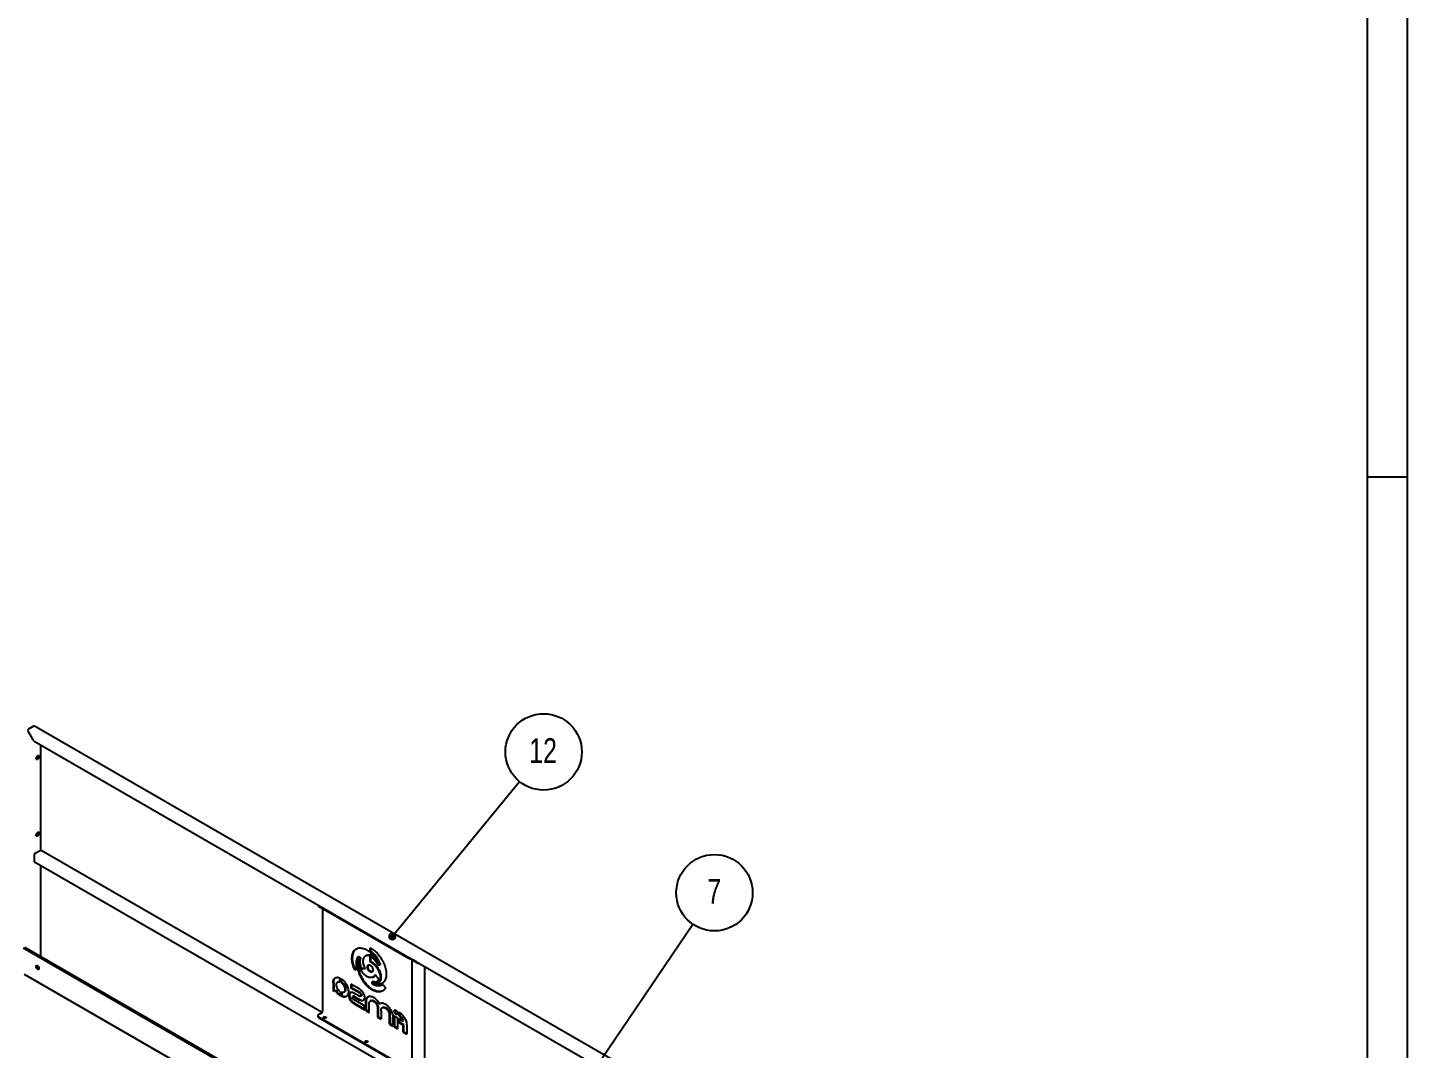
# Model space of a CAD drawing. Header units: millimetres. Extents: x 1293 to 41893, y 1011 to 26911.
# Drawn here: x 36750 to 41893, y 14331 to 18137 of the extents above; entities that cross this region are included whole.
import ezdxf

# ---------------------------------------------------------------- set-up
doc = ezdxf.new("R2010")
doc.units = ezdxf.units.MM
doc.header["$LTSCALE"] = 50
doc.layers.add('CAPA_1', color=7, linetype='Continuous')
doc.layers.add('PASILLOS', color=2, linetype='Continuous')
doc.styles.add('SLDTEXTSTYLE0', font='TXT', dxfattribs={"width": 0.75})
doc.dimstyles.new('SLDDIMSTYLE3', dxfattribs={"dimtxt": 0.18, "dimasz": 30.769231, "dimexe": 0, "dimexo": 0.0625, "dimgap": 0, "dimtad": 0, "dimtih": 1, "dimtoh": 1, "dimdec": 0, "dimrnd": 1e-09, "dimzin": 0, "dimdsep": 46, "dimtxsty": 'Standard', "dimblk1": 'DOT', "dimblk2": 'DOT', "dimsah": 1, "dimcen": 0.09, "dimadec": 0, "dimazin": 0, "dimtfac": 30.769231, "dimtdec": 0, "dimtofl": 0, "dimtmove": 0, "dimatfit": 3, "dimldrblk": 'DOT', "dimfxl": 1, "dimfrac": 2, "dimtolj": 1, "dimtzin": 0, "dimarcsym": 0})

# ---------------------------------------------------------------- blocks, each defined once
blk = doc.blocks.new('SW_NOTE_0_105')
at = {"layer": 'CAPA_1', "color": 0}
blk.add_circle((90.3, 110.2), 142.4, dxfattribs=at)
at = {"layer": 'CAPA_1', "color": 0, "insert": (88.4, 161.4), "char_height": 92.6, "attachment_point": 2, "style": 'SLDTEXTSTYLE0'}
blk.add_mtext('12', dxfattribs=at)
blk = doc.blocks.new('_Dot')
at = {"color": 0, "linetype": 'ByBlock', "lineweight": -2}
blk.add_line((-0.5, 0), (-1, 0), dxfattribs=at)
at = {"color": 0, "linetype": 'ByBlock', "const_width": 0.5}
blk.add_lwpolyline([(-0.25, 0, 1), (0.25, 0, 1)], format="xyb", close=True, dxfattribs=at)
blk = doc.blocks.new('SW_NOTE_0_119')
at = {"layer": 'CAPA_1', "color": 0}
blk.add_circle((80.1, 117.8), 142.4, dxfattribs=at)
at = {"layer": 'CAPA_1', "color": 0, "insert": (79.1, 169), "char_height": 92.6, "attachment_point": 2, "style": 'SLDTEXTSTYLE0'}
blk.add_mtext('7', dxfattribs=at)

msp = doc.modelspace()

# ---------------------------------------------------------------- linework, layer by layer
at = {"layer": 'CAPA_1'}
for p, q in [((41892.9505051, 1010.8173311), (41892.9505051, 26910.8173311)), ((41742.9505051, 26760.8173311), (41742.9505051, 1160.8173311)), ((41892.9505051, 16460.8173311), (41742.9505051, 16460.8173311))]:
    msp.add_line(p, q, dxfattribs=at)
at = {"layer": 'PASILLOS', "linetype": 'Continuous', "lineweight": 25}
for p, q in [((36772.1048098, 15532.2798945), (36753.7850873, 15521.7041438)), ((39661.0045356, 13866.6148123), (36775.1525621, 15532.5816956)), ((36753.7301373, 15521.6720174), (36751.6298258, 15520.4595334)), ((36751.6298258, 15512.9938931), (36769.9495483, 15481.2632031)), ((36774.2605666, 15476.7124652), (39613.0660769, 13837.9049271)), ((36798.6757937, 15069.457721), (36798.6757937, 15462.6178546)), ((36774.2600712, 15050.832284), (36774.2600712, 15029.6773446)), ((36775.5228419, 15026.8863227), (38180.1929376, 14215.9875369)), ((36778.5705942, 15058.2983287), (36796.8903167, 15068.8740794)), ((37847.3057021, 14464.5434158), (36799.938069, 15069.1758805)), ((36798.6757937, 14672.5377696), (36798.6757937, 15013.5204081)), ((37831.6382706, 14866.3013097), (37831.6382706, 14864.8576924)), ((38171.2732418, 14668.6118118), (37835.2738157, 14862.5801518)), ((38171.2732418, 14665.8225084), (37835.2738157, 14859.7908484)), ((37849.9020679, 14468.8315693), (37849.9020679, 14851.3461381)), ((39629.6244288, 13033.0817175), (36734.976754, 14704.126251)), ((39634.1145569, 13035.6738133), (36739.4668821, 14706.7183467)), ((37983.9647306, 14672.6726735), (37981.5492539, 14671.2782484)), ((38012.6318643, 14677.5418114), (38010.2163876, 14676.1473864)), ((38026.643403, 14693.480876), (38026.643403, 14705.2366667)), ((38026.643403, 14693.480876), (38029.0588798, 14694.8753011)), ((38026.643403, 14653.0108982), (38026.643403, 14671.8346504)), ((38029.0588798, 14694.8753011), (38029.0588798, 14704.0704917)), ((38029.0588798, 14654.4053233), (38029.0588798, 14670.9594751)), ((38181.4552128, 14662.8983726), (38181.4552128, 13874.2762024)), ((38201.5604124, 14649.83421), (38183.2406899, 14660.4099607)), ((38185.3959513, 14661.6541666), (38203.7156738, 14651.0784159)), ((39623.0836911, 12941.1602493), (36737.7521481, 14606.8266944)), ((36785.6002962, 14638.0750688), (36785.6816237, 14639.1274591)), ((37969.1981696, 14623.5024034), (37971.6136464, 14624.8968285)), ((37978.136085, 14624.3015877), (37969.1981696, 14623.5024034)), ((37977.8778995, 14625.4569471), (37971.6136464, 14624.8968285)), ((37978.1328057, 14624.3175487), (37978.136085, 14624.3015877)), ((37994.3665955, 14625.7690942), (37996.7820723, 14627.1635192)), ((37994.3665955, 14625.7690942), (37994.3777235, 14625.753835)), ((37994.3777235, 14625.753835), (37996.7932003, 14627.14826)), ((38008.3653742, 14627.0045417), (37994.3777235, 14625.753835)), ((37996.7820723, 14627.1635192), (37996.7932003, 14627.14826)), ((38007.7977085, 14628.1322289), (37996.7932003, 14627.14826)), ((38026.643403, 14653.0108982), (38029.0588798, 14654.4053233)), ((38060.5405529, 14641.3231711), (38062.9560297, 14642.7175961)), ((38230.2866578, 14243.0063607), (38230.2866578, 14636.1664943)), ((37888.5354601, 14575.3379886), (37888.5354601, 14542.3380207)), ((37890.9509369, 14576.7324137), (37890.9509369, 14543.732899)), ((37908.4549114, 14579.4192552), (37906.0394346, 14578.0248301)), ((37915.3330372, 14577.839344), (37915.3330372, 14592.8064025)), ((37918.8968553, 14575.7819956), (37918.8968553, 14590.749054)), ((37918.8968553, 14575.7819956), (37921.3123321, 14577.1764207)), ((37921.3123321, 14577.1764207), (37921.3123321, 14589.0609672)), ((37987.814716, 14551.0763998), (37954.2774419, 14570.437056)), ((37954.2774419, 14570.437056), (37954.2774419, 14555.5271111)), ((37954.2774419, 14555.5271111), (37956.6929187, 14556.9215362)), ((37987.814716, 14536.1664549), (37954.2774419, 14555.5271111)), ((37956.6929187, 14569.042631), (37956.6929187, 14556.9215362)), ((37990.2301928, 14537.56088), (37956.6929187, 14556.9215362)), ((38037.3787022, 14580.0770343), (38034.9632254, 14578.6826093)), ((38037.4127835, 14596.592769), (38039.8282602, 14597.987194)), ((38044.9214318, 14605.9011789), (38058.9906899, 14588.3991555)), ((38055.0459852, 14573.7767903), (38057.4614619, 14575.1712153)), ((38073.8590756, 14567.4526659), (38075.2044819, 14568.2293524)), ((38075.1771123, 14568.2634), (38084.0886364, 14557.1775487)), ((37896.9120295, 14547.1752832), (37888.5354601, 14542.3380207)), ((37896.9120295, 14547.1752832), (37899.3275063, 14548.5697083)), ((37898.9539745, 14543.8409942), (37901.3694512, 14545.2354193)), ((37915.3330372, 14541.8968093), (37915.3330372, 14526.9297509)), ((37918.8968553, 14539.8394609), (37918.8968553, 14524.8724025)), ((37918.8968553, 14524.8724025), (37921.3123321, 14526.2668275)), ((37921.3123321, 14538.9891051), (37921.3123321, 14526.2668275)), ((37928.1904579, 14539.6539748), (37930.6059347, 14541.0483999)), ((37964.8229517, 14525.0967085), (37962.407475, 14523.7022835)), ((37965.671165, 14538.2890442), (37987.814716, 14525.5058443)), ((37965.671165, 14523.3790994), (37987.814716, 14510.5958994)), ((38005.3423374, 14489.8168084), (37965.671165, 14512.7184888)), ((37968.0866417, 14524.7735244), (37990.2301928, 14511.9903245)), ((37991.078406, 14525.1826602), (37993.4938828, 14526.5770852)), ((38010.507014, 14471.9253592), (38010.507014, 14505.3236357)), ((38012.9224908, 14473.3197842), (38012.9224908, 14506.7180608)), ((38030.3728755, 14509.1476044), (38027.9573988, 14507.7531794)), ((37831.6382706, 14452.5307117), (37831.6382706, 14449.7414082)), ((37847.4865912, 14464.6478409), (37835.2738157, 14457.5975557)), ((37965.671165, 14497.8085439), (38005.3423374, 14474.9068635)), ((37968.0866417, 14499.2029689), (38005.3423374, 14477.6957137)), ((38005.3423374, 14474.9068635), (38005.3423374, 14489.8168084)), ((38010.507014, 14471.9253592), (38012.9224908, 14473.3197842)), ((38010.507014, 14471.9253592), (38023.4187056, 14464.4715983)), ((38012.9224908, 14473.3197842), (38023.4187056, 14467.2604484)), ((38023.4187056, 14464.4715983), (38023.4187056, 14497.8308924)), ((38054.4059339, 14479.9813287), (38054.4059339, 14446.5830521)), ((38056.8214107, 14481.3757537), (38056.8214107, 14447.9774772)), ((38060.861902, 14496.9264675), (38063.2773788, 14498.3208926)), ((38063.2773788, 14498.3208926), (38063.9711883, 14498.8591023)), ((38067.3178701, 14472.5274266), (38067.3178701, 14439.12915)), ((38074.2717955, 14483.8052974), (38071.8563187, 14482.4108723)), ((38098.3050984, 14421.2406039), (38098.3050984, 14454.599898)), ((38100.7205752, 14422.6350289), (38100.7205752, 14455.994323)), ((38134.4578349, 14451.5111843), (38134.4578349, 14466.4211292)), ((38134.4578349, 14451.5111843), (38136.8733117, 14452.9056094)), ((38136.8733117, 14452.9056094), (38136.8733117, 14464.907895)), ((38171.2732418, 14253.4955277), (37835.2738157, 14447.4638677)), ((38171.2732418, 14250.7062243), (37835.2738157, 14444.6745643)), ((38054.4059339, 14446.5830521), (38056.8214107, 14447.9774772)), ((38054.4059339, 14446.5830521), (38067.3178701, 14439.12915)), ((38056.8214107, 14447.9774772), (38067.3178701, 14441.9180002)), ((38098.3050984, 14421.2406039), (38100.7205752, 14422.6350289)), ((38098.3050984, 14421.2406039), (38111.21679, 14413.786843)), ((38100.7205752, 14422.6350289), (38111.21679, 14416.5756931)), ((38111.21679, 14413.786843), (38111.21679, 14447.1851195)), ((38129.2931583, 14443.9066278), (38116.3814667, 14451.3603887)), ((38116.3814667, 14410.8053386), (38116.3814667, 14451.3603887)), ((38116.3814667, 14410.8053386), (38118.7969434, 14412.1997637)), ((38116.3814667, 14410.8053386), (38129.2931583, 14403.3515777)), ((38118.7969434, 14412.1997637), (38118.7969434, 14449.9659636)), ((38118.7969434, 14412.1997637), (38129.2931583, 14406.1404278)), ((38129.2931583, 14403.3515777), (38129.2931583, 14443.9066278)), ((38148.601295, 14432.7602777), (38134.4578349, 14440.9251234)), ((38134.4578349, 14426.0151786), (38134.4578349, 14440.9251234)), ((38134.4578349, 14426.0151786), (38136.8733117, 14427.4096036)), ((38149.9518648, 14417.0706655), (38134.4578349, 14426.0151786)), ((38136.8733117, 14427.4096036), (38136.8733117, 14439.5306984)), ((38152.3673416, 14418.4650905), (38136.8733117, 14427.4096036)), ((38148.601295, 14432.7602777), (38151.0167718, 14434.1547028)), ((38149.9518648, 14417.0706655), (38152.3673416, 14418.4650905)), ((38149.9518648, 14391.4255603), (38149.9518648, 14417.0706655)), ((38152.3673416, 14392.8199854), (38152.3673416, 14418.4650905)), ((38162.8632629, 14417.0720464), (38162.8632629, 14383.9719688)), ((38149.9518648, 14391.4255603), (38152.3673416, 14392.8199854)), ((38149.9518648, 14391.4255603), (38162.8632629, 14383.9719688)), ((38152.3673416, 14392.8199854), (38162.8632629, 14386.7608189))]:
    msp.add_line(p, q, dxfattribs=at)
at = {"layer": 'PASILLOS', "linetype": 'Continuous', "lineweight": 25, "flags": 128}
for points in [[(36782.1177953, 15412.2343472), (36782.2490162, 15413.7033858), (36782.6365431, 15415.2552381), (36783.2622556, 15416.8173413), (36784.0968963, 15418.3166532), (36785.1014381, 15419.6830677), (36786.2289098, 15420.8526926), (36787.4265921, 15421.7708377), (36788.6384828, 15422.3945715), (36789.8079151, 15422.6947289), (36790.8802077, 15422.6572748), (36791.8052213, 15422.2839607), (36792.5397035, 15421.5922422), (36793.0493105, 15420.6144633), (36793.3102138, 15419.3963439), (36793.3102138, 15417.9948419), (36793.0493105, 15416.4754899), (36792.5397035, 15414.9093313), (36791.8052213, 15413.3695977), (36790.8802077, 15411.9282855), (36789.8079151, 15410.6527888), (36788.6384828, 15409.6027484), (36787.4265921, 15408.8272631), (36786.2289098, 15408.3625936), (36785.1014381, 15408.2304673), (36784.0968963, 15408.4370625), (36783.2622556, 15408.9727189), (36782.6365431, 15409.8123898), (36782.2490162, 15410.9168131), (36782.1177953, 15412.2343472)], [(36790.4721841, 15422.7126112), (36790.8940491, 15421.8586693), (36791.1549524, 15420.6405499), (36791.1549524, 15419.2390478), (36790.8940491, 15417.7196959), (36790.384442, 15416.1535372), (36789.6499599, 15414.6138037), (36788.7249462, 15413.1724915), (36787.6526536, 15411.8969948), (36786.4832213, 15410.8469544), (36785.2713307, 15410.071469), (36784.0736483, 15409.6067995), (36782.9461766, 15409.4746733), (36782.8334653, 15409.4805286)], [(36782.1177953, 15126.4450631), (36782.2490162, 15127.9141016), (36782.6365431, 15129.4659539), (36783.2622556, 15131.0280572), (36784.0968963, 15132.5273691), (36785.1014381, 15133.8937835), (36786.2289098, 15135.0634084), (36787.4265921, 15135.9815535), (36788.6384828, 15136.6052873), (36789.8079151, 15136.9054447), (36790.8802077, 15136.8679907), (36791.8052213, 15136.4946765), (36792.5397035, 15135.802958), (36793.0493105, 15134.8251791), (36793.3102138, 15133.6070597), (36793.3102138, 15132.2055577), (36793.0493105, 15130.6862058), (36792.5397035, 15129.1200471), (36791.8052213, 15127.5803136), (36790.8802077, 15126.1390014), (36789.8079151, 15124.8635047), (36788.6384828, 15123.8134643), (36787.4265921, 15123.0379789), (36786.2289098, 15122.5733094), (36785.1014381, 15122.4411832), (36784.0968963, 15122.6477783), (36783.2622556, 15123.1834347), (36782.6365431, 15124.0231056), (36782.2490162, 15125.1275289), (36782.1177953, 15126.4450631)], [(36790.472184, 15136.9233271), (36790.8940491, 15136.0693851), (36791.1549524, 15134.8512657), (36791.1549524, 15133.4497637), (36790.8940491, 15131.9304117), (36790.384442, 15130.3642531), (36789.6499599, 15128.8245195), (36788.7249462, 15127.3832073), (36787.6526536, 15126.1077106), (36786.4832213, 15125.0576702), (36785.2713307, 15124.2821849), (36784.0736483, 15123.8175154), (36782.9461766, 15123.6853891), (36782.8334653, 15123.6912444)], [(37969.1981696, 14623.5024034), (37967.1146784, 14628.2729478), (37965.2468869, 14633.0748412), (37963.6035036, 14637.8856949), (37962.1921908, 14642.6830785), (37961.0195286, 14647.4446244), (37960.0909845, 14652.148132), (37959.4108878, 14656.7716715), (37958.9824094, 14661.2936858), (37958.8075472, 14665.6930911), (37958.8871164, 14669.9493755), (37959.2207459, 14674.042694), (37959.8068803, 14677.9539619), (37960.6427868, 14681.6649429), (37961.724568, 14685.1583347), (37963.04718, 14688.4178496), (37964.6044563, 14691.4282902), (37966.3891361, 14694.1756204), (37968.3928985, 14696.6470309), (37970.6064009, 14698.8309988), (37973.019323, 14700.7173415), (37975.6204147, 14702.2972639), (37978.3975484, 14703.5633998), (37981.3377758, 14704.5098459), (37984.4273883, 14705.1321893), (37987.6519807, 14705.4275284), (37990.9965185, 14705.3944862), (37994.4454077, 14705.0332168), (37997.9825683, 14704.3454045), (38001.5915081, 14703.3342563), (38005.2554008, 14702.0044867), (38008.9571636, 14700.3622955), (38012.6795371, 14698.4153395), (38016.4051659, 14696.1726962), (38020.1166794, 14693.644822), (38023.7967728, 14690.8435028), (38027.4282878, 14687.7817999), (38030.9942927, 14684.4739882), (38034.4781611, 14680.9354902), (38037.8636495, 14677.1828042), (38041.1349732, 14673.2334268), (38044.2768799, 14669.1057718), (38047.2747205, 14664.8190844), (38050.1145177, 14660.393351), (38052.783031, 14655.8492064), (38055.2678186, 14651.2078375), (38057.5572954, 14646.4908846)], [(37971.6136464, 14624.8968285), (37969.5301552, 14629.6673729), (37967.6623637, 14634.4692662), (37966.0189804, 14639.2801199), (37964.6076675, 14644.0775035), (37963.4350053, 14648.8390494), (37962.5064612, 14653.5425571), (37961.8263645, 14658.1660966), (37961.3978862, 14662.6881109), (37961.223024, 14667.0875162), (37961.3025931, 14671.3438005), (37961.6362227, 14675.4371191), (37962.2223571, 14679.3483869), (37963.0582636, 14683.0593679), (37964.1400447, 14686.5527598), (37965.4626568, 14689.8122747), (37967.0199331, 14692.8227152), (37968.8046129, 14695.5700454), (37970.8083753, 14698.0414559), (37973.0218777, 14700.2254238), (37975.4347998, 14702.1117665), (37976.0173998, 14702.5029541)], [(37978.1328057, 14624.3175487), (37977.1366435, 14629.1571197), (37976.3827156, 14633.9226248), (37975.8742129, 14638.5938943), (37975.6132876, 14643.1511576), (37975.601044, 14647.5751264), (37975.837534, 14651.8470767), (37976.3217566, 14655.9489276), (37977.0516624, 14659.8633185), (37978.0241621, 14663.5736821), (37979.2351397, 14667.0643145), (37980.6794699, 14670.3204419)], [(38084.0886364, 14557.1775487), (38082.4546991, 14554.2533113), (38080.5960159, 14551.5965935), (38078.5212529, 14549.219782), (38076.2400836, 14547.1339587), (38073.7631439, 14545.3488486), (38071.1019823, 14543.8727748), (38068.2690065, 14542.7126194), (38065.2774251, 14541.8737915), (38062.1411862, 14541.3602022), (38058.8749124, 14541.1742461), (38055.4938327, 14541.3167901), (38052.0137111, 14541.7871697), (38048.4507735, 14542.5831917), (38044.8216322, 14543.7011448), (38041.1432077, 14545.1358165), (38037.4326505, 14546.8805176), (38033.7072612, 14548.9271137), (38029.984409, 14551.2660625), (38026.2814517, 14553.8864587), (38022.6156541, 14556.776085), (38019.0041079, 14559.9214684), (38015.4636519, 14563.3079438), (38012.0107931, 14566.9197218), (38008.6616306, 14570.7399627), (38005.4317795, 14574.7508548), (38002.3362989, 14578.9336974), (37999.3896215, 14583.2689882), (37996.605486, 14587.736514), (37993.9968733, 14592.3154452), (37991.5759459, 14596.9844328), (37989.3539914, 14601.7217076), (37987.3413695, 14606.5051824), (37985.5474641, 14611.3125544), (37983.980639, 14616.1214093), (37982.6481996, 14620.9093262), (37981.5563583, 14625.6539815), (37980.7102058, 14630.3332535), (37980.1136873, 14634.9253251), (37979.7695839, 14639.4087862), (37979.6795001, 14643.7627326), (37979.8438559, 14647.9668643), (37980.2618849, 14652.0015797), (37980.9316381, 14655.8480671), (37981.8499929, 14659.4883924), (37983.0126674, 14662.9055827), (37984.4142407, 14666.0837055)], [(37980.6794699, 14670.3204419), (37981.2396976, 14671.057893), (37982.0140825, 14671.4735791), (37982.9522603, 14671.5404648), (37983.9932141, 14671.2542001), (37985.0692426, 14670.6334031), (37986.1103633, 14669.7184488), (37987.0488641, 14668.568844), (37987.8237069, 14667.2593563), (37988.3844978, 14665.8751518), (37988.6947642, 14664.5062562), (37988.734327, 14663.2416991), (37988.5006132, 14662.1637247)], [(38044.9214318, 14605.9011789), (38043.8195193, 14603.4565137), (38042.4828946, 14601.2738088), (38040.9223193, 14599.3706379), (38039.1503584, 14597.7623242), (38037.1812786, 14596.4618169), (38035.0309339, 14595.479587), (38032.7166374, 14594.8235428), (38030.2570226, 14594.4989663), (38027.6718929, 14594.508471), (38024.9820621, 14594.8519801), (38022.2091872, 14595.5267281), (38019.3755939, 14596.5272822), (38016.5040964, 14597.8455866), (38013.6178144, 14599.471027), (38010.7399866, 14601.3905164), (38007.8937836, 14603.5886001), (38005.1021212, 14606.0475806), (38002.3874763, 14608.7476594), (37999.7717057, 14611.6670972), (37997.2758699, 14614.7823884), (37994.9200641, 14618.0684505), (37992.7232557, 14621.498826), (37990.7031321, 14625.0458956), (37988.8759583, 14628.6811004), (37987.2564455, 14632.3751717), (37985.8576331, 14636.0983672), (37984.6907835, 14639.8207099), (37983.7652915, 14643.5122296), (37983.0886087, 14647.1432044), (37982.6661832, 14650.6843998), (37982.5014162, 14654.1073042), (37982.5956343, 14657.3843584), (37982.9480789, 14660.4891775), (37983.5559124, 14663.3967632), (37984.4142407, 14666.0837055)], [(37983.9647306, 14672.6726735), (37984.4295593, 14672.8680041), (37985.3677371, 14672.9348899), (37986.4086909, 14672.6486252), (37987.4847194, 14672.0278281), (37988.5258401, 14671.1128739), (37989.4643408, 14669.9632691), (37990.2391837, 14668.6537814), (37990.7999746, 14667.2695769), (37991.110241, 14665.9006812), (37991.1498038, 14664.6361242), (37990.91609, 14663.5581498)], [(37994.3665955, 14625.7690942), (37992.5657637, 14629.2691552), (37990.9863149, 14632.8364681), (37989.6439852, 14636.4354915), (37988.5521483, 14640.0303681), (37987.7216823, 14643.5852818), (37987.1608611, 14647.0648149), (37986.8752723, 14650.4343003), (37986.8677613, 14653.6601678), (37987.1384027, 14656.7102777), (37987.6845003, 14659.5542415), (37988.5006132, 14662.1637247)], [(37996.7820723, 14627.1635192), (37994.9812405, 14630.6635802), (37993.4017917, 14634.2308932), (37992.059462, 14637.8299166), (37990.9676251, 14641.4247932), (37990.137159, 14644.9797069), (37989.5763379, 14648.4592399), (37989.2907491, 14651.8287254), (37989.283238, 14655.0545928), (37989.5538795, 14658.1047027), (37990.0999771, 14660.9486666), (37990.91609, 14663.5581498)], [(38008.3653742, 14627.0045417), (38006.6058664, 14630.662649), (38005.0585573, 14634.3697497), (38003.7359049, 14638.0959963), (38002.6485586, 14641.8113874), (38001.8052729, 14645.4860087), (38001.2128375, 14649.0902744), (38000.8760223, 14652.5951651), (38000.7975391, 14655.9724614), (38000.97802, 14659.1949713), (38001.4160117, 14662.2367491), (38002.1079878, 14665.0733042), (38003.0483769, 14667.6817983), (38004.2296075, 14670.0412293), (38005.6421692, 14672.1326005), (38007.2746886, 14673.9390733), (38009.1140219, 14675.4461033), (38011.1453597, 14676.6415565), (38013.3523469, 14677.515808), (38015.7172141, 14678.0618187), (38018.2209209, 14678.2751926), (38020.8433088, 14678.1542116), (38023.5632639, 14677.6998498), (38026.3588868, 14676.9157655), (38029.2076687, 14675.8082717), (38032.0866729, 14674.3862852), (38034.9727194, 14672.6612551), (38037.8425713, 14670.6470702), (38040.6731225, 14668.3599477), (38043.4415828, 14665.818302), (38046.1256624, 14663.042597), (38048.7037505, 14660.0551811), (38051.15509, 14656.8801072), (38053.459944, 14653.5429391), (38055.5997553, 14650.0705456), (38057.5572954, 14646.4908846)], [(38012.6318643, 14677.5418114), (38013.5608365, 14678.0359816), (38015.7678237, 14678.910233), (38018.1326909, 14679.4562438), (38020.6363977, 14679.6696176), (38023.2587856, 14679.5486366), (38025.9787407, 14679.0942749), (38028.7743635, 14678.3101906), (38031.6231454, 14677.2026967), (38034.5021496, 14675.7807102), (38037.3881961, 14674.0556801), (38040.2580481, 14672.0414953), (38043.0885992, 14669.7543727), (38045.1562555, 14667.8858054)], [(38026.643403, 14705.2366667), (38030.3608316, 14703.3903597), (38034.0873062, 14701.2451842), (38037.8054525, 14698.811142), (38041.4979347, 14696.0995817), (38045.1475366, 14693.1231458), (38048.7372423, 14689.895712), (38052.2503148, 14686.4323279), (38055.6703745, 14682.7491415), (38058.9814757, 14678.8633255), (38062.1681803, 14674.7929973), (38065.2156305, 14670.5571347), (38068.1096176, 14666.1754872), (38070.8366487, 14661.6684842), (38073.3840089, 14657.0571393), (38075.7398214, 14652.3629527), (38077.8931022, 14647.607811), (38079.8338118, 14642.8138847), (38081.5529016, 14638.0035255), (38083.0423565, 14633.1991613), (38084.2952319, 14628.4231924), (38085.3056864, 14623.6978865), (38086.0690088, 14619.0452752), (38086.5816401, 14614.4870511), (38086.8411902, 14610.0444668), (38086.8464488, 14605.7382356), (38086.5973916, 14601.5884352), (38086.0951798, 14597.6144138), (38085.3421548, 14593.8347002), (38084.3418276, 14590.2669172), (38083.0988623, 14586.9276994), (38081.619054, 14583.8326157), (38079.9093024, 14580.996097), (38077.9775791, 14578.4313682), (38075.8328907, 14576.1503875), (38073.4852367, 14574.1637897), (38070.9455629, 14572.4808374), (38068.2257105, 14571.1093772), (38065.3383607, 14570.0558034), (38062.2969757, 14569.3250285), (38059.1157358, 14568.9204594), (38055.8094733, 14568.8439826), (38052.3936037, 14569.0959546), (38048.8840532, 14569.6752007), (38045.2971851, 14570.57902), (38041.649723, 14571.8031985), (38037.9586729, 14573.3420287)], [(38026.643403, 14671.8346504), (38029.3890662, 14670.8203106), (38032.1703201, 14669.466503), (38034.9594549, 14667.7867157), (38037.7286824, 14665.7976845), (38040.4504124, 14663.5192263), (38043.0975281, 14660.9740415), (38045.6436562, 14658.187488), (38048.0634294, 14655.1873284), (38050.3327394, 14652.0034536), (38052.4289767, 14648.6675847), (38054.3312565, 14645.2129573)], [(36781.1101682, 14635.4829731), (36781.241389, 14636.8005072), (36781.6289159, 14637.9049306), (36782.2546285, 14638.7446014), (36783.0892691, 14639.2802578), (36784.0938109, 14639.486853), (36785.2212826, 14639.3547268), (36786.418965, 14638.8900573), (36787.6308556, 14638.1145719), (36788.8002879, 14637.0645315), (36789.8725805, 14635.7890348), (36790.7975942, 14634.3477226), (36791.5320763, 14632.807989), (36792.0416834, 14631.2418304), (36792.3025867, 14629.7224784), (36792.3025867, 14628.3209764), (36792.0416834, 14627.102857), (36791.5320763, 14626.1250781), (36790.7975942, 14625.4333596), (36789.8725805, 14625.0600455), (36788.8002879, 14625.0225914), (36787.6308556, 14625.3227488), (36786.418965, 14625.9464826), (36785.2212826, 14626.8646277), (36784.0938109, 14628.0342527), (36783.0892691, 14629.4006671), (36782.2546285, 14630.899979), (36781.6289159, 14632.4620822), (36781.241389, 14634.0139345), (36781.1101682, 14635.4829731)], [(36785.695318, 14639.2077804), (36785.6331979, 14638.7568261), (36785.6331979, 14637.3553241), (36785.8941012, 14635.8359722), (36786.4037082, 14634.2698135), (36787.1381904, 14632.73008), (36788.0632041, 14631.2887678), (36789.1354967, 14630.0132711), (36790.304929, 14628.9632307), (36791.5168196, 14628.1877453), (36792.2404665, 14627.8700222)], [(38074.027248, 14545.5187421), (38073.5174591, 14545.2671998), (38070.6844833, 14544.1070444), (38067.6929018, 14543.2682165), (38064.556663, 14542.7546273), (38061.2903892, 14542.5686711), (38057.9093094, 14542.7112152), (38054.4291878, 14543.1815948), (38050.8662503, 14543.9776168), (38047.2371089, 14545.0955699), (38043.5586844, 14546.5302415), (38039.8481273, 14548.2749427), (38036.1227379, 14550.3215387), (38032.3998857, 14552.6604875), (38028.6969284, 14555.2808838), (38025.0311309, 14558.17051), (38021.4195847, 14561.3158934), (38017.8791286, 14564.7023688), (38014.4262699, 14568.3141469), (38011.0771073, 14572.1343878), (38007.8472562, 14576.1452799), (38004.7517757, 14580.3281225), (38001.8050983, 14584.6634133), (37999.0209628, 14589.1309391), (37996.41235, 14593.7098703), (37993.9914227, 14598.3788578), (37991.7694682, 14603.1161326), (37989.7568463, 14607.8996074), (37987.9629408, 14612.7069794), (37986.3961157, 14617.5158344), (37985.0636763, 14622.3037513), (37983.9718351, 14627.0484066), (37983.1256826, 14631.7276785), (37982.529164, 14636.3197502), (37982.1850607, 14640.8032112), (37982.0949769, 14645.1571577), (37982.2593326, 14649.3612894), (37982.5510813, 14652.4201715)], [(38016.1259384, 14634.7974545), (38016.2558612, 14636.6287641), (38016.6424304, 14638.264975), (38017.2761274, 14639.6657985), (38018.1413486, 14640.7967415), (38019.2167892, 14641.6299565), (38020.4759684, 14642.144927), (38021.887881, 14642.3289726), (38023.417761, 14642.1775616), (38025.0279377, 14641.6944223), (38026.6787632, 14640.891451), (38028.3295887, 14639.7884197), (38029.9397655, 14638.4124886), (38031.4696455, 14636.7975377), (38032.8815581, 14634.9833325), (38034.1407373, 14633.0145447), (38035.2161779, 14630.9396523), (38036.081399, 14628.8097463), (38036.7150961, 14626.6772718), (38037.1016653, 14624.5947375), (38037.2315881, 14622.6134223), (38037.1016653, 14620.7821127), (38036.7150961, 14619.1459018), (38036.081399, 14617.7450783), (38035.2161779, 14616.6141353), (38034.1407373, 14615.7809203), (38032.8815581, 14615.2659498), (38031.4696455, 14615.0819042), (38029.9397655, 14615.2333152), (38028.3295887, 14615.7164545), (38026.6787632, 14616.5194258), (38025.0279377, 14617.6224571), (38023.417761, 14618.9983882), (38021.887881, 14620.6133391), (38020.4759684, 14622.4275443), (38019.2167892, 14624.3963321), (38018.1413486, 14626.4712245), (38017.2761274, 14628.6011305), (38016.6424304, 14630.733605), (38016.2558612, 14632.8161393), (38016.1259384, 14634.7974545)], [(38035.249507, 14616.6481695), (38033.8851222, 14616.4763292), (38032.3552422, 14616.6277402), (38030.7450655, 14617.1108796), (38029.09424, 14617.9138508), (38027.4434145, 14619.0168821), (38025.8332378, 14620.3928132), (38024.3033578, 14622.0077641), (38022.8914452, 14623.8219694), (38021.632266, 14625.7907572), (38020.5568254, 14627.8656495), (38019.6916042, 14629.9955556), (38019.0579072, 14632.1280301), (38018.6713379, 14634.2105644), (38018.5414151, 14636.1918796)], [(38026.643403, 14653.0108982), (38029.5048234, 14651.797456), (38032.3887572, 14650.2730603), (38035.2719848, 14648.4499846), (38038.1312921, 14646.3429072), (38040.9436575, 14643.9687932), (38043.6864377, 14641.3467574), (38046.3375494, 14638.4979109), (38048.8756473, 14635.4451911), (38051.2802962, 14632.2131765), (38053.5321353, 14628.8278896), (38055.613034, 14625.3165865), (38057.5062383, 14621.7075383), (38059.1965051, 14618.0298029), (38060.6702255, 14614.3129913), (38061.9155338, 14610.5870291), (38062.9224036, 14606.8819154), (38063.6827282, 14603.2274817), (38064.1903858, 14599.6531514), (38064.4412892, 14596.1877029), (38064.4334182, 14592.8590378), (38064.1668362, 14589.6939567), (38063.6436894, 14586.717943), (38062.8681901, 14583.9549577), (38061.8465821, 14581.4272468), (38060.5870907, 14579.1551619), (38059.0998566, 14577.1569965), (38057.3968542, 14575.4488387), (38055.491795, 14574.0444416), (38053.4000175, 14572.9551124), (38051.1383635, 14572.189622), (38048.7250423, 14571.7541335), (38046.1794848, 14571.6521532), (38043.5221861, 14571.8845023), (38040.7745414, 14572.4493099), (38037.9586729, 14573.3420287)], [(38029.0588798, 14654.4053233), (38031.9203001, 14653.1918811), (38034.804234, 14651.6674853), (38037.6874616, 14649.8444096), (38040.5467688, 14647.7373323), (38043.3591343, 14645.3632182), (38046.1019145, 14642.7411824), (38048.7530261, 14639.892336), (38051.291124, 14636.8396161), (38053.6957729, 14633.6076016), (38055.947612, 14630.2223146), (38058.0285108, 14626.7110116), (38059.9217151, 14623.1019634), (38061.6119819, 14619.424228), (38063.0857022, 14615.7074164), (38064.3310105, 14611.9814541), (38065.3378804, 14608.2763405), (38066.0982049, 14604.6219068), (38066.6058626, 14601.0475765), (38066.856766, 14597.5821279), (38066.848895, 14594.2534629), (38066.5823129, 14591.0883818), (38066.0591662, 14588.112368), (38065.2836669, 14585.3493827), (38064.2620588, 14582.8216718), (38063.0025674, 14580.5495869), (38061.5153334, 14578.5514216), (38059.812331, 14576.8432638), (38057.9072718, 14575.4388666), (38057.4614619, 14575.1712153)], [(38060.9729306, 14647.3795338), (38061.4884214, 14645.9912574), (38061.7482406, 14644.6354757), (38061.7354902, 14643.4003656), (38061.4509994, 14642.3662558), (38060.9132708, 14641.6004027), (38060.1572772, 14641.1526154), (38059.2321866, 14641.0520172), (38058.1981649, 14641.3051507), (38057.1224624, 14641.8955526), (38056.0750405, 14642.7848245), (38055.1240212, 14643.9151303), (38054.3312565, 14645.2129573)], [(38063.3884073, 14648.7739589), (38063.9038981, 14647.3856825), (38064.1637174, 14646.0299008), (38064.1509669, 14644.7947906), (38063.8664761, 14643.7606809), (38063.3287476, 14642.9948277), (38062.9560297, 14642.7175961)], [(37888.5354601, 14575.3379886), (37888.6623712, 14578.3714453), (37889.0419774, 14581.2314326), (37889.6709073, 14583.8925502), (37890.5435752, 14586.331164), (37891.6522307, 14588.5256159), (37892.9870275, 14590.4564164), (37894.5361109, 14592.1064176), (37896.2857231, 14593.4609654), (37898.2203253, 14594.5080296), (37900.3227359, 14595.2383111), (37902.5742826, 14595.6453238), (37904.9549689, 14595.7254532), (37907.4436513, 14595.4779875), (37910.0182271, 14594.9051245), (37912.6558308, 14594.011952), (37915.3330372, 14592.8064025)], [(37890.9509369, 14576.7324137), (37891.077848, 14579.7658704), (37891.4574542, 14582.6258577), (37892.0863841, 14585.2869753), (37892.9590519, 14587.725589), (37894.0677074, 14589.9200409), (37895.4025042, 14591.8508415), (37896.9515876, 14593.5008427), (37898.1516911, 14594.4775866)], [(37915.3330372, 14541.8968093), (37913.3811319, 14543.4275884), (37911.4890641, 14545.2053541), (37909.6871556, 14547.2016166), (37908.0042834, 14549.3843839), (37906.467417, 14551.7186756), (37905.1011858, 14554.1670826), (37903.9274849, 14556.6903674), (37902.9651237, 14559.2480922), (37902.2295248, 14561.7992674), (37901.7324768, 14564.3030084), (37901.4819453, 14566.7191907), (37901.4819453, 14569.009093), (37901.7324768, 14571.1360178), (37902.2295248, 14573.0658794), (37902.9651237, 14574.7677502), (37903.9274849, 14576.2143563), (37905.1011858, 14577.3825148), (37906.467417, 14578.253505), (37908.0042834, 14578.8133684), (37909.6871556, 14579.0531329), (37911.4890641, 14578.968956), (37913.3811319, 14578.5621868), (37915.3330372, 14577.839344)], [(37918.8968553, 14590.749054), (37921.5740617, 14588.8635669), (37924.2116654, 14586.711427), (37926.7862412, 14584.311748), (37929.2749236, 14581.6858422), (37931.6556099, 14578.8570309), (37933.9071566, 14575.8504376), (37936.0095672, 14572.6927647), (37937.9441694, 14569.4120563), (37939.6937816, 14566.0374492), (37941.242865, 14562.5989143), (37942.5776618, 14559.1269902), (37943.6863173, 14555.6525119), (37944.5589852, 14552.2063373), (37945.1879151, 14548.8190727), (37945.5675213, 14545.5208015), (37945.6944324, 14542.3408163), (37945.5675213, 14539.3073596), (37945.1879151, 14536.4473723), (37944.5589852, 14533.7862547), (37943.6863173, 14531.347641), (37942.5776618, 14529.1531891), (37941.242865, 14527.2223885), (37939.6937816, 14525.5723873), (37937.9441694, 14524.2178395), (37936.0095672, 14523.1707753), (37933.9071566, 14522.4404939), (37931.6556099, 14522.0334811), (37929.2749236, 14521.9533517), (37926.7862412, 14522.2008175), (37924.2116654, 14522.7736804), (37921.5740617, 14523.666853), (37918.8968553, 14524.8724025)], [(37918.8968553, 14575.7819956), (37920.8487606, 14574.2512166), (37922.7408284, 14572.4734508), (37924.5427369, 14570.4771884), (37926.2256091, 14568.294421), (37927.7624755, 14565.9601294), (37929.1287067, 14563.5117223), (37930.3024076, 14560.9884375), (37931.2647688, 14558.4307128), (37932.0003677, 14555.8795375), (37932.4974157, 14553.3757966), (37932.7479472, 14550.9596143), (37932.7479472, 14548.669712), (37932.4974157, 14546.5427872), (37932.0003677, 14544.6129256), (37931.2647688, 14542.9110548), (37930.3024076, 14541.4644486), (37929.1287067, 14540.2962901), (37927.7624755, 14539.4253), (37926.2256091, 14538.8654365), (37924.5427369, 14538.625672), (37922.7408284, 14538.7098489), (37920.8487606, 14539.1166181), (37918.8968553, 14539.8394609)], [(37921.3123321, 14577.1764207), (37923.2642373, 14575.6456416), (37925.1563051, 14573.8678759), (37926.9582136, 14571.8716134), (37928.6410858, 14569.6888461), (37930.1779522, 14567.3545544), (37931.5441834, 14564.9061474), (37932.7178844, 14562.3828626), (37933.6802456, 14559.8251378), (37934.4158445, 14557.2739626), (37934.9128925, 14554.7702216), (37935.1634239, 14552.3540393), (37935.1634239, 14550.064137), (37934.9128925, 14547.9372122), (37934.4158445, 14546.0073506), (37933.6802456, 14544.3054798), (37932.7178844, 14542.8588737), (37931.5441834, 14541.6907152), (37930.6059347, 14541.0483999)], [(38038.3838892, 14568.4163395), (38037.3081707, 14569.0671648), (38036.2739666, 14570.0072605), (38035.3485392, 14571.1754848), (38034.5920762, 14572.4958592), (38034.0537763, 14573.8825095), (38033.7686492, 14575.2452509), (38033.755239, 14576.495454), (38034.0144179, 14577.5518082), (38034.5293295, 14578.3456108), (38035.266485, 14578.8252345), (38036.1779415, 14578.9594858), (38037.20442, 14578.7396332)], [(38058.9906899, 14588.3991555), (38058.0387623, 14585.9340325), (38056.8323088, 14583.7398968), (38055.3832548, 14581.8384364), (38053.7059234, 14580.2484465), (38051.8168943, 14578.9856432), (38049.7348396, 14578.0625089), (38047.4803394, 14577.4881682), (38045.0756785, 14577.2682982), (38042.5446258, 14577.4050724), (38039.9121995, 14577.8971386), (38037.20442, 14578.7396332)], [(38075.1771123, 14568.2634), (38072.2002001, 14566.5685583), (38069.0200854, 14565.2448436), (38065.6529591, 14564.2989953), (38062.1159645, 14563.7358292), (38058.4271097, 14563.5582125), (38054.6051758, 14563.7670495), (38050.6696218, 14564.361277), (38046.6404849, 14565.3378695), (38042.5382788, 14566.6918549), (38038.3838892, 14568.4163395)], [(38072.0768474, 14573.1774627), (38070.6411873, 14572.5038022), (38067.7538375, 14571.4502285), (38064.7124525, 14570.7194535), (38061.5312125, 14570.3148845), (38058.2249501, 14570.2384077), (38054.8090804, 14570.4903797), (38051.29953, 14571.0696257), (38048.5480227, 14571.7358116)], [(37938.4936782, 14524.5956434), (37938.4250439, 14524.5652004), (37936.3226334, 14523.8349189), (37934.0710867, 14523.4279062), (37931.6904003, 14523.3477768), (37929.2017179, 14523.5952425), (37926.6271421, 14524.1681055), (37923.9895384, 14525.061278), (37921.3123321, 14526.2668275)], [(37965.671165, 14497.8085439), (37963.5584437, 14499.1757661), (37961.4765306, 14500.8181996), (37959.4557848, 14502.711894), (37957.5256732, 14504.8292349), (37955.7143412, 14507.1393467), (37954.0482021, 14509.6085429), (37952.551552, 14512.2008169), (37951.2462154, 14514.8783676), (37950.151227, 14517.6021503), (37949.2825543, 14520.332446), (37948.6528644, 14523.0294409), (37948.2713397, 14525.6538068), (37948.1435436, 14528.1672745), (37948.2713397, 14530.5331919), (37948.6528644, 14532.7170587), (37949.2825543, 14534.6870292), (37950.151227, 14536.4143768), (37951.2462154, 14537.8739128), (37952.551552, 14539.0443539), (37954.0482021, 14539.9086325), (37955.7143412, 14540.4541454), (37957.5256732, 14540.6729379), (37959.4557848, 14540.5618193), (37961.4765306, 14540.1224102), (37963.5584437, 14539.3611181), (37965.671165, 14538.2890442)], [(37968.0866417, 14499.2029689), (37965.9739204, 14500.5701912), (37963.8920074, 14502.2126247), (37961.8712615, 14504.1063191), (37959.9411499, 14506.22366), (37958.1298179, 14508.5337718), (37956.4636789, 14511.002968), (37954.9670288, 14513.595242), (37953.6616922, 14516.2727927), (37952.5667038, 14518.9965753), (37951.6980311, 14521.726871), (37951.0683412, 14524.423866), (37950.6868165, 14527.0482319), (37950.5590204, 14529.5616995), (37950.6868165, 14531.927617), (37951.0683412, 14534.1114838), (37951.6980311, 14536.0814543), (37952.5667038, 14537.8088018), (37953.6616922, 14539.2683378), (37954.5449814, 14540.1113011)], [(37965.671165, 14512.7184888), (37964.5665007, 14513.5110869), (37963.5260354, 14514.5674), (37962.6102374, 14515.8260392), (37961.8723292, 14517.2138567), (37961.3551957, 14518.6501978), (37961.0888905, 14520.0515875), (37961.0888905, 14521.3365821), (37961.3551957, 14522.4305024), (37961.8723292, 14523.2697738), (37962.6102374, 14523.8056208), (37963.5260354, 14524.0069019), (37964.5665007, 14523.8619195), (37965.671165, 14523.3790994)], [(37987.814716, 14551.0763998), (37989.9274373, 14549.7091775), (37992.0093504, 14548.066744), (37994.0300962, 14546.1730497), (37995.9602078, 14544.0557088), (37997.7715398, 14541.7455969), (37999.4376789, 14539.2764008), (38000.934329, 14536.6841268), (38002.2396656, 14534.0065761), (38003.334654, 14531.2827934), (38004.2033267, 14528.5524977), (38004.8330165, 14525.8555028), (38005.2145413, 14523.2311369), (38005.3423374, 14520.7176692), (38005.2145413, 14518.3517517), (38004.8330165, 14516.1678849), (38004.2033267, 14514.1979144), (38003.334654, 14512.4705669), (38002.2396656, 14511.0110309), (38000.934329, 14509.8405898), (37999.4376789, 14508.9763112), (37997.7715398, 14508.4307983), (37995.9602078, 14508.2120058), (37994.0300962, 14508.3231243), (37992.0093504, 14508.7625334), (37989.9274373, 14509.5238256), (37987.814716, 14510.5958994)], [(37987.814716, 14536.1664549), (37988.9193803, 14535.3738568), (37989.9598455, 14534.3175436), (37990.8756436, 14533.0589045), (37991.6135517, 14531.671087), (37992.1306853, 14530.2347459), (37992.3969904, 14528.8333562), (37992.3969904, 14527.5483616), (37992.1306853, 14526.4544413), (37991.6135517, 14525.6151699), (37990.8756436, 14525.0793229), (37989.9598455, 14524.8780418), (37988.9193803, 14525.0230242), (37987.814716, 14525.5058443)], [(37990.2301928, 14537.56088), (37991.3348571, 14536.7682818), (37992.3753223, 14535.7119687), (37993.2911204, 14534.4533296), (37994.0290285, 14533.065512), (37994.5461621, 14531.6291709), (37994.8124672, 14530.2277812), (37994.8124672, 14528.9427866), (37994.5461621, 14527.8488663), (37994.0290285, 14527.009595), (37993.4938828, 14526.5770852)], [(38010.507014, 14505.3236357), (38010.6451121, 14508.3287836), (38011.0338904, 14511.1605373), (38011.6699013, 14513.7937844), (38012.5475044, 14516.2051727), (38013.658917, 14518.3733174), (38014.9942828, 14520.2789911), (38016.5417596, 14521.9052939), (38018.2876241, 14523.2378033), (38020.2163935, 14524.2647025), (38022.3109632, 14524.9768847), (38024.5527581, 14525.3680341), (38026.9218975, 14525.434682), (38029.3973714, 14525.1762372), (38031.9572268, 14524.5949917), (38034.5787625, 14523.6961002), (38037.2387301, 14522.4875341), (38039.9135405, 14520.9800113), (38042.579473, 14519.1869008), (38045.2128855, 14517.1241043), (38047.7904244, 14514.8099149), (38050.2892317, 14512.2648555), (38052.6871473, 14509.5114961), (38054.9629061, 14506.574254), (38057.0963262, 14503.4791774), (38059.068488, 14500.2537139), (38060.861902, 14496.9264675)], [(38012.9224908, 14506.7180608), (38013.0605888, 14509.7232086), (38013.4493672, 14512.5549624), (38014.085378, 14515.1882095), (38014.9629812, 14517.5995977), (38016.0743937, 14519.7677424), (38017.4097596, 14521.6734161), (38018.9572364, 14523.2997189), (38020.0722684, 14524.2014093)], [(38023.4187056, 14497.8308924), (38023.5624284, 14500.0716027), (38023.9663807, 14502.1208255), (38024.6237144, 14503.94382), (38025.5232856, 14505.5096811), (38026.6498438, 14506.7918626), (38027.9842904, 14507.7686276), (38029.5040026, 14508.4234169), (38031.1832165, 14508.74513), (38032.9934643, 14508.7283127), (38034.9040569, 14508.3732501), (38036.8826038, 14507.6859618), (38038.8955626, 14506.6780992), (38040.9088076, 14505.3667488), (38042.8882082, 14503.7741419), (38044.8002073, 14501.9272781), (38046.6123909, 14499.8574673), (38048.2940369, 14497.5997992), (38049.8166362, 14495.1925481), (38051.1543762, 14492.6765243), (38052.2845781, 14490.094382), (38053.1880815, 14487.4898964), (38053.8495692, 14484.9072215), (38054.2578271, 14482.3901415), (38054.4059339, 14479.9813287)], [(38030.3728755, 14509.1476044), (38030.3997672, 14509.1630526), (38031.9194794, 14509.817842), (38033.5986932, 14510.139555), (38035.4089411, 14510.1227377), (38037.3195336, 14509.7676752), (38039.2980805, 14509.0803868), (38041.3110394, 14508.0725243), (38043.3242844, 14506.7611739), (38045.3036849, 14505.168567), (38047.2156841, 14503.3217031), (38049.0278677, 14501.2518924), (38050.7095136, 14498.9942243), (38052.232113, 14496.5869732), (38053.569853, 14494.0709493), (38054.7000548, 14491.488807), (38055.6035582, 14488.8843214), (38056.265046, 14486.3016466), (38056.6733039, 14483.7845666), (38056.8214107, 14481.3757537)], [(37835.2738157, 14457.5975557), (37833.8830508, 14456.6407307), (37832.8012278, 14455.5590249), (37832.0612172, 14454.3853053), (37831.685504, 14453.1552348), (37831.685504, 14451.9061885), (37832.0612172, 14450.676118), (37832.8012278, 14449.5023985), (37833.8830508, 14448.4206926), (37835.2738157, 14447.4638677)], [(38060.861902, 14496.9264675), (38062.655316, 14498.1830821), (38064.6274779, 14499.1315361), (38066.760898, 14499.7634183), (38069.0366568, 14500.0731252), (38071.4345724, 14500.0579102), (38073.9333796, 14499.7179082), (38076.5109185, 14499.0561344), (38079.1443311, 14498.0784576), (38081.8102635, 14496.793548), (38084.4850739, 14495.2128004), (38087.1450415, 14493.3502332), (38089.7665772, 14491.2223641), (38092.3264327, 14488.8480634), (38094.8019066, 14486.2483868), (38097.171046, 14483.4463888), (38099.4128409, 14480.4669181), (38101.5074105, 14477.3363973), (38103.43618, 14474.0825883), (38105.1820444, 14470.7343466), (38106.7295212, 14467.3213652), (38108.0648871, 14463.8739109), (38109.1762997, 14460.4225565), (38110.0539028, 14456.9979092), (38110.6899136, 14453.6303397), (38111.078692, 14450.349712), (38111.21679, 14447.1851195)], [(38067.3178701, 14472.5274266), (38067.4659769, 14474.765239), (38067.8742348, 14476.8109544), (38068.5357226, 14478.6298918), (38069.439226, 14480.1912145), (38070.5694278, 14481.4684535), (38071.9071678, 14482.4399557), (38073.4297671, 14483.089251), (38075.1114131, 14483.405332), (38076.9235967, 14483.3828401), (38078.8355959, 14483.0221567), (38080.8149964, 14482.3293964), (38082.8282414, 14481.3163036), (38084.8412003, 14480.0000533), (38086.8197472, 14478.4029601), (38088.7303397, 14476.5520994), (38090.5405876, 14474.478849), (38092.2198014, 14472.2183569), (38093.7395136, 14469.8089453), (38095.0739602, 14467.291461), (38096.2005184, 14464.7085831), (38097.1000896, 14462.1040992), (38097.7574233, 14459.5221633), (38098.1613756, 14457.0065471), (38098.3050984, 14454.599898)], [(38074.2717955, 14483.8052974), (38074.3226446, 14483.8343807), (38075.8452439, 14484.4836761), (38077.5268899, 14484.7997571), (38079.3390735, 14484.7772652), (38081.2510726, 14484.4165817), (38083.2304732, 14483.7238214), (38085.2437182, 14482.7107286), (38087.256677, 14481.3944784), (38089.2352239, 14479.7973851), (38091.1458165, 14477.9465244), (38092.9560643, 14475.8732741), (38094.6352782, 14473.612782), (38096.1549903, 14471.2033703), (38097.489437, 14468.685886), (38098.6159952, 14466.1030081), (38099.5155664, 14463.4985243), (38100.1729001, 14460.9165884), (38100.5768524, 14458.4009722), (38100.7205752, 14455.994323)], [(38116.3814667, 14469.401422), (38116.5055139, 14470.784204), (38116.8728887, 14471.9706246), (38117.4694729, 14472.9150902), (38118.2723401, 14473.5813056), (38119.2506367, 14473.9436684), (38120.3667672, 14473.9882534), (38121.5778394, 14473.7133471), (38122.8373125, 14473.129514), (38124.0967855, 14472.2591905), (38125.3078577, 14471.1358226), (38126.4239882, 14469.8025808), (38127.4022848, 14468.3107007), (38128.2051521, 14466.7175145), (38128.8017363, 14465.0842474), (38129.169111, 14463.473665), (38129.2931583, 14461.9476611), (38129.169111, 14460.5648791), (38128.8017363, 14459.3784586), (38128.2051521, 14458.4339929), (38127.4022848, 14457.7677776), (38126.4239882, 14457.4054147), (38125.3078577, 14457.3608297), (38124.0967855, 14457.635736), (38122.8373125, 14458.2195691), (38121.5778394, 14459.0898926), (38120.3667672, 14460.2132605), (38119.2506367, 14461.5465024), (38118.2723401, 14463.0383824), (38117.4694729, 14464.6315686), (38116.8728887, 14466.2648357), (38116.5055139, 14467.8754181), (38116.3814667, 14469.401422)], [(38128.4470308, 14458.7464749), (38127.7233345, 14458.7552548), (38126.5122623, 14459.0301611), (38125.2527892, 14459.6139942), (38123.9933162, 14460.4843177), (38122.782244, 14461.6076856), (38121.6661135, 14462.9409274), (38120.6878169, 14464.4328075), (38119.8849496, 14466.0259937), (38119.2883654, 14467.6592607), (38118.9209907, 14469.2698431), (38118.7969434, 14470.7958471)], [(38134.4578349, 14466.4211292), (38137.2501133, 14464.6503164), (38140.0153449, 14462.5789269), (38142.7267446, 14460.2270246), (38145.3580491, 14457.617391), (38147.8837706, 14454.7753038), (38150.2794442, 14451.7282923), (38152.5218646, 14448.5058708), (38154.5893112, 14445.1392528), (38156.4617578, 14441.6610484), (38158.1210674, 14438.1049485), (38159.5511673, 14434.5053988), (38160.7382053, 14430.8972655), (38161.6706832, 14427.3154983), (38162.3395689, 14423.7947912), (38162.7383831, 14420.3692469), (38162.8632629, 14417.0720464)], [(37860.9771279, 14447.9435186), (37861.7608148, 14447.3469228), (37862.2366201, 14446.6503909), (37862.3692554, 14445.9055815), (37862.1488838, 14445.1677336), (37861.5918492, 14444.4915701), (37860.7394644, 14443.9272389), (37859.6549468, 14443.5165938), (37858.4187301, 14443.2900907), (37857.1224988, 14443.264528), (37855.8623886, 14443.4418018), (37854.731856, 14443.8087644), (37853.8147475, 14444.3381999), (37853.1790808, 14444.9908425), (37852.8720003, 14445.7182886), (37852.9162809, 14446.4665869), (37853.3086384, 14447.1802397), (37854.0199736, 14447.8063184), (37854.9975298, 14448.2983896), (37856.1688063, 14448.6199589), (37857.4469348, 14448.7471767), (37858.7371224, 14448.670608), (37859.9436818, 14448.3959314), (37860.9771279, 14447.9435186)], [(38016.5406198, 14358.1386263), (38017.3243067, 14357.5420305), (38017.800112, 14356.8454986), (38017.9327473, 14356.1006892), (38017.7123757, 14355.3628413), (38017.1553411, 14354.6866778), (38016.3029562, 14354.1223466), (38015.2184386, 14353.7117015), (38013.9822219, 14353.4851984), (38012.6859907, 14353.4596357), (38011.4258805, 14353.6369095), (38010.2953479, 14354.0038721), (38009.3782394, 14354.5333076), (38008.7425726, 14355.1859502), (38008.4354922, 14355.9133963), (38008.4797728, 14356.6616946), (38008.8721303, 14357.3753474), (38009.5834654, 14358.0014261), (38010.5610217, 14358.4934973), (38011.7322982, 14358.8150666), (38013.0104267, 14358.9422844), (38014.3006143, 14358.8657157), (38015.5071736, 14358.5910391), (38016.5406198, 14358.1386263)]]:
    msp.add_lwpolyline(points, dxfattribs=at)
at = {"layer": 'PASILLOS', "linetype": 'Continuous', "lineweight": 25}
for centre, radius, start, end in [((36773.8920453, 15529.7712476), 3.0801818, 65.84324205, 125.4672163793), ((36752.5789952, 15517.9531973), 2.6800454, 110.742075199, 199.4610019121), ((36758.831013, 15513.8255579), 9.355933, 122.6379705889, 159.7728862144), ((36798.6759573, 15066.3815388), 3.0661492, 65.6928809538, 125.6175774754), ((36777.2471228, 15029.3476319), 3.0051935, 173.7011524527, 234.9866671539), ((36783.6187486, 15050.4064122), 9.3683621, 122.6054783401, 177.3945215144), ((37837.8428751, 14865.4718954), 6.2349308, 185.6533765495, 245.6667644082), ((37838.428438, 14868.9193763), 7.0807774, 203.0998894263, 243.5434379983), ((37937.6357764, 14591.3685588), 135.4595251, 24.4241750523, 48.9225108827), ((37940.0512531, 14592.7629838), 135.4595251, 24.4241750523, 48.9225108827), ((38179.3156945, 14683.4179241), 16.8493918, 241.4898707122, 263.6155802176), ((38179.9174515, 14682.3900912), 18.6870854, 242.4464996234, 275.3234303889), ((38184.1520202, 14662.8761816), 2.6292145, 151.4509223114, 249.7194673148), ((38186.1291403, 14663.1688508), 1.6828054, 201.0357128824, 244.1705096159), ((36797.2019226, 14638.3543304), 11.6049869, 181.378894724, 244.3525839179), ((38026.9673712, 14636.7040985), 8.4415107, 139.7609249927, 183.478763493), ((38205.8837459, 14658.2108342), 9.4265076, 242.700889185, 283.0303103796), ((38205.7147916, 14654.7859907), 4.2121944, 241.6665320641, 264.2546765981), ((37912.702386, 14571.3886117), 9.0847276, 73.1678737822, 117.8747383526), ((38038.557104, 14577.8336698), 2.5340314, 65.2027899176, 117.7121950102), ((38046.7308934, 14596.5230432), 17.8651925, 246.5445191911, 291.3031027548), ((38031.3191229, 14612.334643), 16.6809685, 300.6711909526, 331.9927499337), ((37932.1801197, 14566.4813444), 40.2064943, 208.696682397, 214.2705820312), ((37948.0244438, 14574.9798266), 58.1165884, 212.3981400322, 235.7701490648), ((37934.5955964, 14567.8757695), 40.2064943, 208.6966823975, 214.2705820308), ((37952.5125449, 14578.1312165), 60.8091235, 212.7495672983, 232.3082349337), ((37966.1879573, 14522.2404259), 3.1656896, 53.1466013051, 115.542940266), ((37997.7380138, 14522.9531613), 13.2872558, 235.5949833784, 285.8022643708), ((37844.6577697, 14469.070214), 5.2497252, 302.60547834, 357.3945215142), ((38124.3115747, 14471.0506531), 5.5205149, 147.7432094341, 182.6454953822), ((38118.3864742, 14424.2518039), 34.099908, 16.8824064, 57.1707362038), ((37837.8428751, 14450.3556113), 6.2349308, 185.6533765498, 245.6667644078), ((37857.6095319, 14439.4816769), 6.564398, 51.3008701072, 128.6991298938), ((38115.9709974, 14422.8573788), 34.099908, 16.8824064, 57.1707362038), ((38013.1730237, 14349.6767846), 6.564398, 51.3008701537, 128.6991298473)]:
    msp.add_arc(centre, radius, start, end, dxfattribs=at)
for centre, start_param, end_param in [((36755.9403487, 15515.482305), 1.0471569192, 1.5707556948), ((36755.9403487, 15515.482305), 1.0471569192, 1.5707556948), ((36774.2600712, 15483.751615), 1.5707556948, 2.3562351222), ((36774.2600712, 15483.751615), 1.5707556948, 2.3562351222)]:
    msp.add_ellipse(centre, major_axis=(-4.3106981, 7.4659436), ratio=0.5773346305, start_param=start_param, end_param=end_param, dxfattribs=at)

# ---------------------------------------------------------------- block references
at = {"layer": 'CAPA_1'}
for name, p in [('SW_NOTE_0_105', (38582.8926015, 15326.1526903)), ('SW_NOTE_0_119', (39229.9768229, 14793.3797105))]:
    msp.add_blockref(name, p, dxfattribs=at)

# ---------------------------------------------------------------- leaders
for points in [[(38109.2401942, 14748.3068714), (38582.8926015, 15326.1526903)], [(38308.389273, 13437.8273516), (39229.9768229, 14793.3797105)]]:
    msp.add_leader(points, dimstyle='SLDDIMSTYLE3', dxfattribs=at)

doc.saveas('drawing.dxf')
